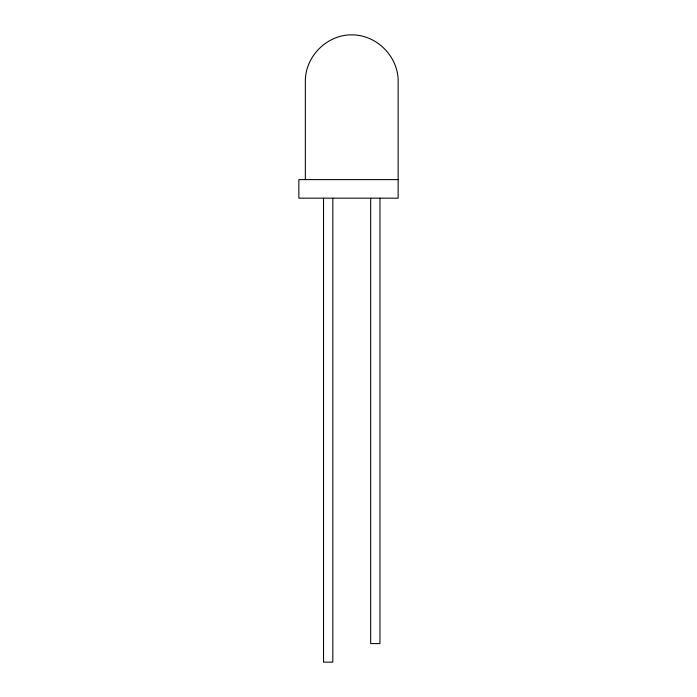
<?xml version="1.0" encoding="UTF-8"?>
<svg xmlns="http://www.w3.org/2000/svg" width="697" height="697" viewBox="0 0 697 697"><rect width="100%" height="100%" fill="white"/><g stroke="black" fill="none" stroke-linecap="round" stroke-linejoin="round"><path stroke-width="1.05" d="M398.144 179.608L298.856 179.608L298.856 198.175L398.144 198.175L398.144 81.244C398.301 56.413 376.58 34.693 351.75 34.85C326.919 34.693 305.19 56.413 305.347 81.244L305.347 179.608M379.961 198.175L379.961 643.592L370.682 643.592L370.682 198.175M332.817 198.175L332.817 662.15L323.539 662.15L323.539 198.175"/></g></svg>
